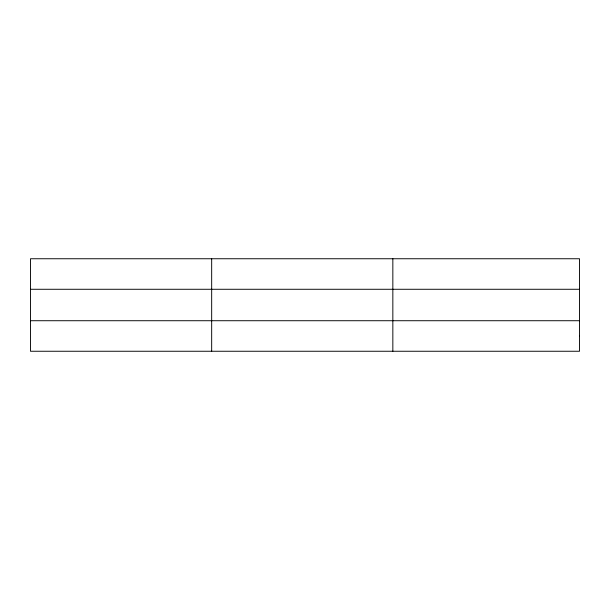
<?xml version="1.0" encoding="UTF-8"?>
<svg xmlns="http://www.w3.org/2000/svg" width="610" height="610" viewBox="0 0 610 610"><rect width="100%" height="100%" fill="white"/><g stroke="black" fill="none" stroke-linecap="round" stroke-linejoin="round"><path stroke-width="0.91" d="M211.67 258.747L211.67 351.253M392.84 258.747L392.84 351.253M30.5 289.277L579.5 289.277M30.5 320.723L579.5 320.723M579.5 335.988L579.5 351.253L30.5 351.253L30.5 258.747L579.5 258.747L579.5 335.988"/></g></svg>
